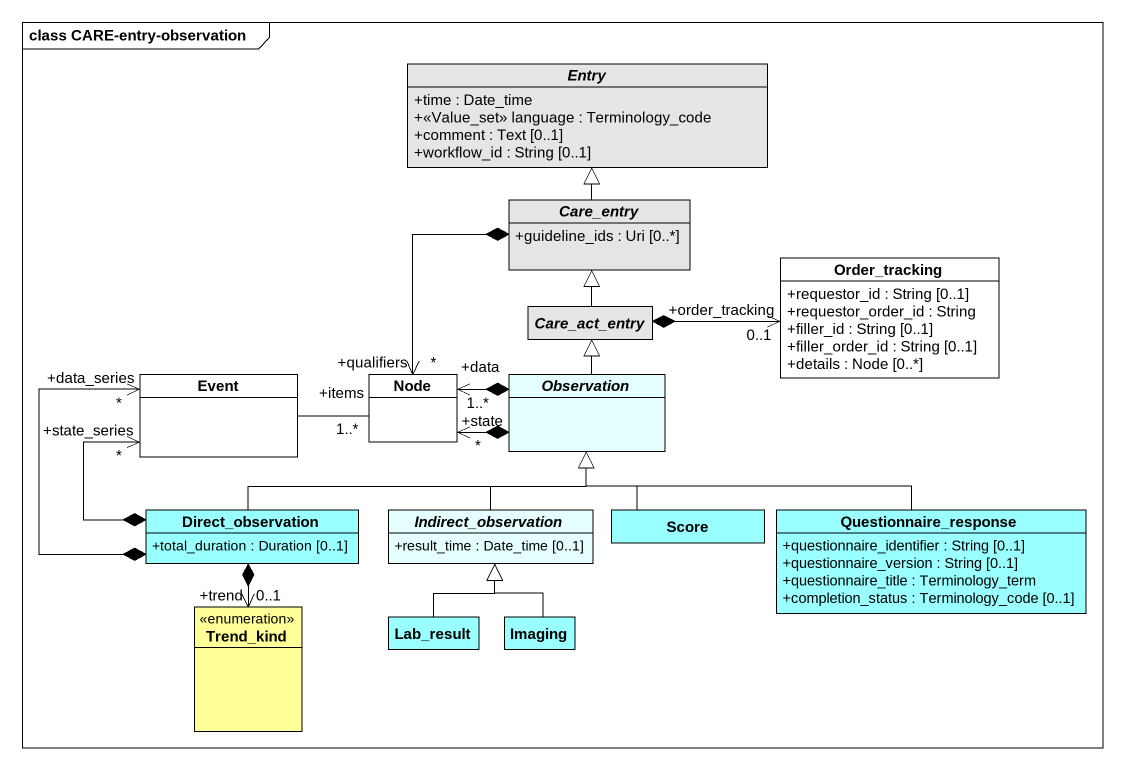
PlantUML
@startuml
mainframe class CARE-entry-observation
hide circle
hide empty members
skinparam classAttributeIconSize 0
abstract class Entry #E5E5E5 {
  +time : Date_time
  +<<Value_set>> language : Terminology_code
  +comment : Text [0..1]
  +workflow_id : String [0..1]
}
abstract class Care_entry #E5E5E5 {
  +guideline_ids : Uri [0..*]
}
class Order_tracking #FFFFFF {
  +requestor_id : String [0..1]
  +requestor_order_id : String
  +filler_id : String [0..1]
  +filler_order_id : String [0..1]
  +details : Node [0..*]
}
abstract class Care_act_entry #E5E5E5
class Event #FFFFFF
class "Node" as Node_ #FFFFFF
abstract class Observation #E5FFFF
class Direct_observation #99FFFF {
  +total_duration : Duration [0..1]
}
abstract class Indirect_observation #E5FFFF {
  +result_time : Date_time [0..1]
}
class Score #99FFFF
class Questionnaire_response #99FFFF {
  +questionnaire_identifier : String [0..1]
  +questionnaire_version : String [0..1]
  +questionnaire_title : Terminology_term
  +completion_status : Terminology_code [0..1]
}
enum Trend_kind #FFFF99
class Lab_result #99FFFF
class Imaging #99FFFF
Care_entry -up-|> Entry
Care_act_entry -up-|> Care_entry
Care_act_entry *-right-> "+order_tracking\n0..1" Order_tracking
Event -right- "+items\n1..*" Node_
Event "+data_series\n*" <--* Direct_observation
Event "+state_series\n*" <--* Direct_observation
Node_ "+qualifiers\n*" <-up-* Care_entry
Node_ "+data\n1..*" <-right-* Observation
Node_ "+state\n*" <-right-* Observation
Observation -up-|> Care_act_entry
Direct_observation -right-|> Observation
Direct_observation *--> "+trend\n0..1" Trend_kind
Indirect_observation -up-|> Observation
Score -up-|> Observation
Questionnaire_response -left-|> Observation
Lab_result -up-|> Indirect_observation
Imaging -up-|> Indirect_observation
@enduml
